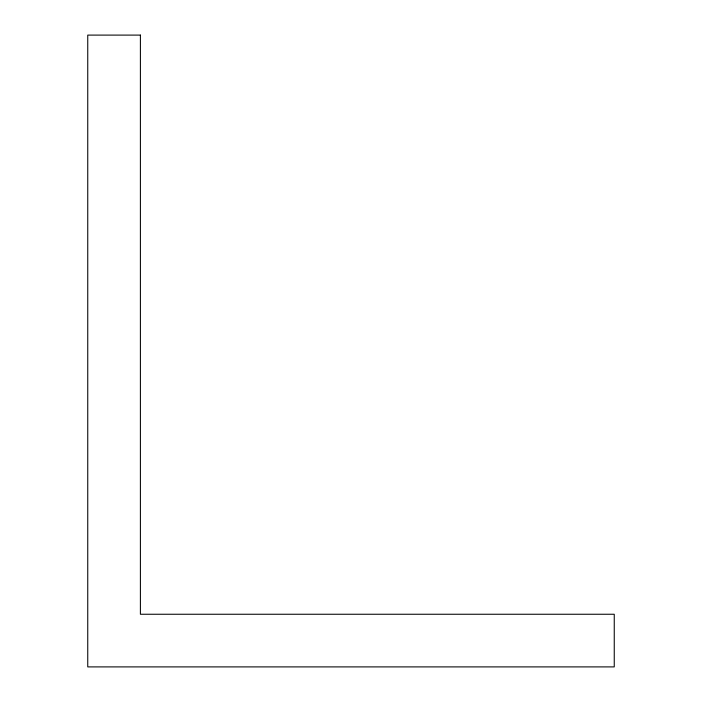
<?xml version="1.0" encoding="UTF-8"?>
<svg xmlns="http://www.w3.org/2000/svg" width="702" height="702" viewBox="0 0 702 702"><rect width="100%" height="100%" fill="white"/><g stroke="black" fill="none" stroke-linecap="round" stroke-linejoin="round"><path stroke-width="1.05" d="M140.4 35.1L87.75 35.1L87.75 666.9L614.25 666.9L614.25 614.25L140.4 614.25L140.4 35.1"/></g></svg>
